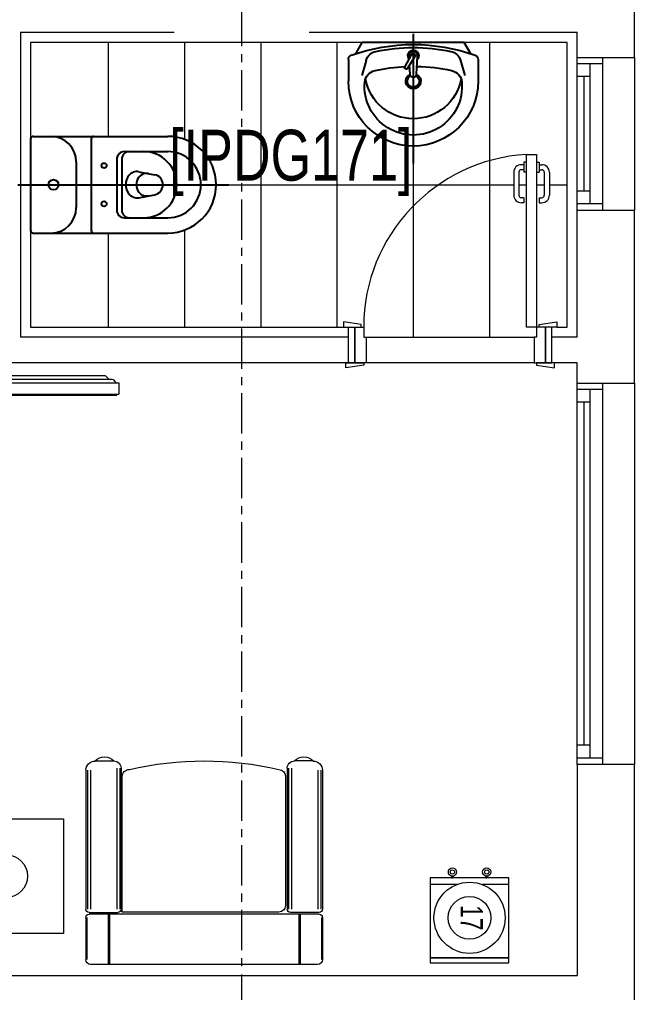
# Model space of a CAD drawing. Header units: millimetres. Extents: x 26027 to 581921, y 7230 to 233891.
# Drawn here: x 538075 to 540494, y 167103 to 170930 of the extents above; entities that cross this region are included whole.
import ezdxf

# ---------------------------------------------------------------- set-up
doc = ezdxf.new("R2010")
doc.units = ezdxf.units.MM
doc.header["$LTSCALE"] = 5
doc.linetypes.add('CENTER', pattern=[50.8, 31.75, -6.35, 6.35, -6.35])
doc.linetypes.add('HIDDEN2', pattern=[0.1875, 0.125, -0.0625])
for name, color, linetype, lineweight in [('72_EGR_BASE_TEXT', 7, 'Continuous', 5), ('Aluminum', 7, 'Continuous', 5), ('car', 250, 'Continuous', 5), ('LOADING', 163, 'Continuous', 5), ('Medical Equipment and Furniture', 163, 'Continuous', 0), ('Proj', 7, 'HIDDEN2', 5), ('SANIT', 250, 'Continuous', 5), ('Tiles', 252, 'Continuous', 5), ('Walls', 32, 'Continuous', 5)]:
    doc.layers.add(name, color=color, linetype=linetype, lineweight=lineweight)
for name, color, linetype in [('axes', 9, 'Continuous'), ('GE-ARCHITECTURAL_ELEMENTS', 8, 'Continuous'), ('GE-FURNITURE', 8, 'Continuous')]:
    doc.layers.add(name, color=color, linetype=linetype)
doc.layers.add('Wooden Joinery', color=7, linetype='Continuous', lineweight=5, true_color=0xffdcd1)
doc.styles.add('X3G_ENTITY_257CFD', font='swisscl.ttf', dxfattribs={"height": 200})
doc.styles.add('X3G_ENTITY_2587EA', font='swisscl.ttf', dxfattribs={"height": 200})

# ---------------------------------------------------------------- blocks, each defined once
blk = doc.blocks.new('DM15862C-P')
at = {"lineweight": 0}
for p, q in [((-0.3835, 0), (-0.3983, -0.0149)), ((0.3835, 0), (-0.3835, 0)), ((0.3835, 0), (0.3983, -0.0149)), ((-0.4367, -0.0287), (-0.4367, -0.0734)), ((0.4365, -0.0287), (-0.4367, -0.0287)), ((-0.4157, -0.0175), (-0.4256, -0.0287)), ((0.41, -0.0149), (-0.4099, -0.0149)), ((0.4157, -0.0175), (0.4254, -0.0287)), ((0.4365, -0.0287), (0.4365, -0.0734)), ((0.4365, -0.0734), (-0.4367, -0.0734)), ((-0.4291, -0.078), (-0.4291, -0.0734)), ((0.429, -0.078), (0.429, -0.0734)), ((0.429, -0.078), (-0.4291, -0.078))]:
    blk.add_line(p, q, dxfattribs=at)
for points in [[(-0.4099, -0.0149), (-0.4121, -0.0149), (-0.4141, -0.0158), (-0.4157, -0.0175)], [(0.4157, -0.0175), (0.4141, -0.0158), (0.4121, -0.0149), (0.41, -0.0149)]]:
    blk.add_open_spline(points, degree=3, dxfattribs=at)
blk = doc.blocks.new('WATER DISPENSER1')
at = {"layer": 'LOADING'}
for p, q in [((39.296, -0.3448), (39.1904, -0.3448)), ((39.5004, -0.3448), (39.3949, -0.3448))]:
    blk.add_line(p, q, dxfattribs=at)
blk.add_lwpolyline([(39.5004, -0.6333), (39.5004, -0.3183), (39.1904, -0.3183), (39.1904, -0.6333), (39.5004, -0.6333)], dxfattribs=at)
for points in [[(39.2749, -0.3183), (39.278, -0.3183), (39.278, -0.3118), (39.2749, -0.3118)], [(39.281, -0.3183), (39.278, -0.3183), (39.278, -0.3118), (39.281, -0.3118)], [(39.4098, -0.3183), (39.4129, -0.3183), (39.4129, -0.3118), (39.4098, -0.3118)], [(39.416, -0.3183), (39.4129, -0.3183), (39.4129, -0.3118), (39.416, -0.3118)], [(39.5004, -0.6333), (39.1904, -0.6333), (39.1904, -0.6529), (39.5004, -0.6529)]]:
    blk.add_lwpolyline(points, close=True, dxfattribs=at)
for centre, radius in [((39.278, -0.2956), 0.0161), ((39.278, -0.2956), 0.00834), ((39.4129, -0.2956), 0.0161), ((39.4129, -0.2956), 0.00834), ((39.3454, -0.4758), 0.14), ((39.3454, -0.4758), 0.084)]:
    blk.add_circle(centre, radius, dxfattribs=at)
blk = doc.blocks.new('single seat')
at = {"layer": 'LOADING'}
for p, q in [((-972742.2, -381703.1), (-972742.2, -382595.5)), ((-972558.1, -381684), (-972723.2, -381684)), ((-972558.1, -381687.4), (-972723.2, -381687.4)), ((-972544.8, -381697.3), (-972544.8, -382601.1)), ((-972538.5, -381697.3), (-972538.5, -381809.5)), ((-971978.9, -381684), (-972525.2, -381684)), ((-971978.9, -381689.9), (-972525.2, -381689.9)), ((-971978.9, -381701.7), (-972525.2, -381701.7)), ((-971942.2, -381720.6), (-971942.2, -381794)), ((-972544.8, -381772.1), (-972742.2, -381772.1)), ((-972544.8, -381774.6), (-972742.2, -381774.6)), ((-972544.8, -381777.1), (-972742.2, -381777.1)), ((-971971, -381805.1), (-972525.2, -381805.1)), ((-971971, -381816.9), (-972525.2, -381816.9)), ((-971971, -381822.8), (-972525.2, -381822.8)), ((-972536.4, -381854.9), (-972536.4, -382471.4)), ((-972001, -381829.5), (-972511, -381829.5)), ((-972536.4, -382471.4), (-972003.7, -382471.4)), ((-971971, -382475.4), (-972525.2, -382475.4)), ((-972538.5, -382600.9), (-972538.5, -382488.7)), ((-971971, -382481.3), (-972525.2, -382481.3)), ((-971971, -382493.1), (-972525.2, -382493.1)), ((-971942.2, -382577.6), (-971942.2, -382504.2)), ((-972544.8, -382521), (-972742.2, -382521)), ((-972544.8, -382523.6), (-972742.2, -382523.6)), ((-972544.8, -382526.1), (-972742.2, -382526.1)), ((-972558.1, -382610.8), (-972723.2, -382610.8)), ((-972558.1, -382614.2), (-972723.2, -382614.2)), ((-971978.9, -382596.4), (-972525.2, -382596.4)), ((-971978.9, -382608.3), (-972525.2, -382608.3)), ((-971978.9, -382614.2), (-972525.2, -382614.2))]:
    blk.add_line(p, q, dxfattribs=at)
for centre, radius, start, end in [((-972723.2, -381703.1), 19.1, 90, 180), ((-972558.1, -381697.3), 13.3, 0, 90), ((-972525.2, -381697.3), 13.3, 90, 180), ((-971978.9, -381720.6), 36.6, 0, 90), ((-971976, -381757.3), 49.9, 312.6462, 47.3538), ((-972525.2, -381809.5), 13.3, 180, 270), ((-971971, -381794), 28.8, 270, 0), ((-972511, -381854.9), 25.3, 90, 180), ((-972001, -381854.9), 25.3, 0, 90), ((-973252.2, -382149.1), 1310, 347.0217, 12.9783), ((-972525.2, -382488.7), 13.3, 90, 180), ((-972003.7, -382443.3), 28.1, 270, 0), ((-971971, -382504.2), 28.8, 0, 90), ((-971976, -382540.9), 49.9, 312.6462, 47.3538), ((-971978.9, -382577.6), 36.6, 270, 0), ((-972723.2, -382595.1), 19.1, 180, 270), ((-972558.1, -382600.9), 13.3, 270, 0), ((-972525.2, -382600.9), 13.3, 180, 270)]:
    blk.add_arc(centre, radius, start, end, dxfattribs=at)
blk = doc.blocks.new('WC manta')
at = {"layer": 'GE-FURNITURE'}
for p, q in [((-0.13, 0.18), (-0.13, -0.18)), ((-0.12, 0.19), (0.41, 0.19)), ((0.109, 0.18), (0.109, -0.18)), ((0.239, 0.13), (0.41, 0.13)), ((0.05, 0.09), (0.05, -0.09)), ((0.209, 0.1), (0.209, -0.1)), ((0.229, 0.1), (0.229, -0.1)), ((0.2955, 0.051), (0.3581, 0.0393)), ((-0.18, 0), (0.65, 0)), ((0.2955, -0.051), (0.3581, -0.0393)), ((0.239, -0.13), (0.41, -0.13)), ((-0.12, -0.19), (0.41, -0.19))]:
    blk.add_line(p, q, dxfattribs=at)
for centre, radius in [((0.159, 0.0752), 0.01), ((-0.04, 0), 0.02), ((0.159, -0.0753), 0.01)]:
    blk.add_circle(centre, radius, dxfattribs=at)
for centre, radius, start, end in [((-0.12, 0.18), 0.01, 90, 180), ((-0.05, 0.09), 0.1, 0, 90), ((0.119, 0.18), 0.01, 90, 180), ((0.41, 0), 0.19, 270, 90), ((0.239, 0.1), 0.03, 90, 180), ((0.259, 0.1), 0.03, 90, 180), ((0.3147, 0), 0.13, 270, 90), ((0.41, 0), 0.13, 270, 90), ((0.2882, 0.0117), 0.04, 79.4289, 141.525), ((0.3271, 0.0044), 0.04, 79.4289, 166.4176), ((0.3507, 0), 0.04, 280.5711, 79.4289), ((0.3029, 0), 0.0588, 141.525, 218.475), ((0.3454, 0), 0.0588, 166.4176, 193.5824), ((0.2882, -0.0117), 0.04, 218.475, 280.5711), ((0.3271, -0.0044), 0.04, 193.5824, 280.5711), ((-0.05, -0.09), 0.1, 270, 0), ((0.239, -0.1), 0.03, 180, 270), ((0.259, -0.1), 0.03, 180, 270), ((-0.12, -0.18), 0.01, 180, 270), ((0.119, -0.18), 0.01, 180, 270)]:
    blk.add_arc(centre, radius, start, end, dxfattribs=at)
blk = doc.blocks.new('lav-manta 60')
at = {"layer": 'GE-ARCHITECTURAL_ELEMENTS'}
for p, q in [((-0.2658, -0.0529), (-0.2358, 0)), ((-0.2358, 0), (0.2358, 0)), ((0, 0.04), (0, -0.56)), ((0.2658, -0.0529), (0.2358, 0)), ((-0.3, -0.0789), (-0.3, -0.18)), ((-0.2185, -0.0841), (-0.2383, -0.1537)), ((-0.015, -0.1473), (-0.0199, -0.064)), ((0.0274, -0.121), (-0.0078, -0.0673)), ((0.0389, -0.1142), (0.0087, -0.0575)), ((0.0191, -0.077), (0.0199, -0.064)), ((0.2185, -0.0841), (0.2383, -0.1537)), ((0.3, -0.0789), (0.3, -0.18)), ((0.015, -0.1473), (0.0174, -0.1057))]:
    blk.add_line(p, q, dxfattribs=at)
for centre, radius, start, end in [((0, -0.8557), 0.8457, 70.1771, 109.8229), ((-0.1608, -0.1006), 0.06, 101.8086, 164.0794), ((0, -0.8696), 0.8457, 78.1914, 101.8086), ((0, -0.0617), 0.025, 320.7474, 220.368), ((0, -0.0617), 0.02, 353.2671, 186.682), ((0.1608, -0.1006), 0.06, 15.9206, 78.1914), ((-0.28, -0.0789), 0.02, 109.8229, 180), ((0, -0.0617), 0.00966, 25.4127, 215.9577), ((0.28, -0.0789), 0.02, 0, 70.1771), ((-0.1645, -0.189), 0.06, 102.0883, 174.8142), ((0, -0.9572), 0.8457, 91.1572, 102.0883), ((0, -0.9572), 0.8457, 88.5486, 88.844), ((0.0332, -0.1176), 0.00666, 210.6852, 30.6852), ((0, -0.9572), 0.8457, 77.9117, 87.4274), ((0.1645, -0.189), 0.06, 5.1858, 77.9117), ((0, -0.18), 0.3, 180, 0), ((0, -0.1282), 0.2252, 190.6097, 349.3903), ((0, -0.18), 0.035, 115.3106, 64.6894), ((0, -0.18), 0.0275, 117.1496, 62.8504), ((0, -0.1473), 0.015, 180, 0), ((0, -0.2039), 0.2252, 174.8142, 5.1858)]:
    blk.add_arc(centre, radius, start, end, dxfattribs=at)

msp = doc.modelspace()

# ---------------------------------------------------------------- linework, layer by layer
at = {"layer": 'Aluminum'}
for p, q in [((540268.8, 170180.3, 0), (540268.8, 170780.3, 0)), ((540368.8, 170755.3, 0), (540268.8, 170755.3, 0)), ((540318.8, 170205.3, 0), (540318.8, 170755.3, 0)), ((540368.8, 170180.3, 0), (540368.8, 170780.3, 0)), ((540318.8, 170705.3, 0), (540268.8, 170705.3, 0)), ((540293.8, 170705.3, 0), (540293.8, 170255.3, 0)), ((540318.8, 170255.3, 0), (540268.8, 170255.3, 0)), ((540368.8, 170205.3, 0), (540268.8, 170205.3, 0)), ((540268.8, 168000.3, 0), (540268.8, 169500.3, 0)), ((540368.8, 168000.3, 0), (540368.8, 169500.3, 0)), ((540368.8, 169475.3, 0), (540268.8, 169475.3, 0)), ((540318.8, 168025.3, 0), (540318.8, 169475.3, 0)), ((540318.8, 169425.3, 0), (540268.8, 169425.3, 0)), ((540293.8, 169425.3, 0), (540293.8, 168075.3, 0)), ((540318.8, 168075.3, 0), (540268.8, 168075.3, 0)), ((540368.8, 168025.3, 0), (540268.8, 168025.3, 0))]:
    msp.add_line(p, q, dxfattribs=at)
at = {"layer": 'axes', "linetype": 'CENTER', "lineweight": 0}
msp.add_line((538948.8, 120279.6, 0), (538948.8, 205820.3, 0), dxfattribs=at)
at = {"layer": 'car'}
for p, q in [((539438.8, 169680.3, 0), (540098.8, 169680.3, 0)), ((540098.8, 169580.3, 0), (539438.8, 169580.3, 0))]:
    msp.add_line(p, q, dxfattribs=at)
at = {"layer": 'Medical Equipment and Furniture', "elevation": 0}
msp.add_lwpolyline([(538247.4, 167335.6), (537797.4, 167335.6), (537797.4, 167785.6), (538247.4, 167785.6)], close=True, dxfattribs=at)
at = {"layer": 'Medical Equipment and Furniture'}
msp.add_circle((538022.4, 167560.6, 0), 84, dxfattribs=at)
at = {"layer": 'Proj'}
for p, q in [((540493.8, 170780.3, 0), (540493.8, 170180.3, 0)), ((540493.8, 169500.3, 0), (540493.8, 168000.3, 0))]:
    msp.add_line(p, q, dxfattribs=at)
at = {"layer": 'Tiles'}
for p, q in [((538423.6, 170840.3, 0), (538423.6, 170470.3, 0)), ((538723.6, 170840.3, 0), (538723.6, 170458.7, 0)), ((539023.6, 170840.3, 0), (539023.6, 169720.3, 0)), ((539323.6, 170840.3, 0), (539323.6, 169720.3, 0)), ((539923.6, 170840.3, 0), (539923.6, 169680.3, 0)), ((539623.6, 170432.3, 0), (539623.6, 169680.3, 0)), ((538875.1, 170280.3, 0), (540018.8, 170280.3, 0)), ((540038.8, 170280.3, 0), (540068.8, 170280.3, 0)), ((540108.8, 170280.3, 0), (540138.8, 170280.3, 0)), ((540158.8, 170280.3, 0), (540228.8, 170280.3, 0)), ((538723.6, 170101.8, 0), (538723.6, 169720.3, 0)), ((538423.6, 170090.3, 0), (538423.6, 169720.3, 0))]:
    msp.add_line(p, q, dxfattribs=at)
at = {"layer": 'Tiles', "elevation": 0}
msp.add_lwpolyline([(540188.8, 169720.3), (540228.8, 169720.3), (540228.8, 170840.3), (538118.4, 170840.3), (538118.4, 169720.3), (539368.8, 169720.3)], dxfattribs=at)
at = {"layer": 'Walls'}
for p, q in [((540493.8, 170780.3, 0), (540493.8, 172265.3, 0)), ((538078.4, 170880.3, 0), (538078.4, 169680.3, 0)), ((538078.4, 170880.3, 0), (538683.8, 170880.3, 0)), ((539213.8, 170880.3, 0), (540268.8, 170880.3, 0)), ((540268.8, 170780.3, 0), (540268.8, 170880.3, 0)), ((540268.8, 170780.3, 0), (540493.8, 170780.3, 0)), ((540268.8, 169680.3, 0), (540268.8, 170180.3, 0)), ((540268.8, 170180.3, 0), (540493.8, 170180.3, 0)), ((540493.8, 169500.3, 0), (540493.8, 170180.3, 0)), ((539368.8, 169680.3, 0), (538078.4, 169680.3, 0)), ((539368.8, 169580.3, 0), (539368.8, 169680.3, 0)), ((540268.8, 169680.3, 0), (540168.8, 169680.3, 0)), ((540168.8, 169580.3, 0), (540168.8, 169680.3, 0)), ((539368.8, 169580.3, 0), (536688, 169580.3, 0)), ((540268.8, 169580.3, 0), (540168.8, 169580.3, 0)), ((540268.8, 169500.3, 0), (540268.8, 169580.3, 0)), ((540268.8, 169500.3, 0), (540493.8, 169500.3, 0)), ((540493.8, 168000.3, 0), (540268.8, 168000.3, 0)), ((540268.8, 168000.3, 0), (540268.8, 167170.3, 0)), ((540493.8, 166810.3, 0), (540493.8, 168000.3, 0)), ((533497.7, 167170.3, 0), (540268.8, 167170.3, 0))]:
    msp.add_line(p, q, dxfattribs=at)
at = {"layer": 'Wooden Joinery'}
for p, q in [((540068.8, 169720.3, 0), (540068.8, 170399.1, 0)), ((540068.8, 170399.1, 0), (540108.8, 170399.1, 0)), ((540108.8, 170399.1, 0), (540108.8, 169720.3, 0)), ((540058.8, 170369.1, 0), (540058.8, 170329.1, 0)), ((540068.8, 170369.1, 0), (540058.8, 170369.1, 0)), ((540108.8, 170369.1, 0), (540118.8, 170369.1, 0)), ((540118.8, 170369.1, 0), (540118.8, 170329.1, 0)), ((540018.8, 170329.1, 0), (540018.8, 170239.1, 0)), ((540038.8, 170329.1, 0), (540038.8, 170239.1, 0)), ((540058.8, 170359.1, 0), (540048.8, 170359.1, 0)), ((540058.8, 170339.1, 0), (540048.8, 170339.1, 0)), ((540068.8, 170329.1, 0), (540058.8, 170329.1, 0)), ((540108.8, 170329.1, 0), (540118.8, 170329.1, 0)), ((540118.8, 170359.1, 0), (540128.8, 170359.1, 0)), ((540118.8, 170339.1, 0), (540128.8, 170339.1, 0)), ((540138.8, 170329.1, 0), (540138.8, 170239.1, 0)), ((540158.8, 170329.1, 0), (540158.8, 170239.1, 0)), ((540058.8, 170229.1, 0), (540048.8, 170229.1, 0)), ((540058.8, 170209.1, 0), (540048.8, 170209.1, 0)), ((540058.8, 170229.1, 0), (540058.8, 170209.1, 0)), ((540118.8, 170229.1, 0), (540128.8, 170229.1, 0)), ((540118.8, 170229.1, 0), (540118.8, 170209.1, 0)), ((540118.8, 170209.1, 0), (540128.8, 170209.1, 0)), ((539418.8, 169730.3, 0), (539348.8, 169740.3, 0)), ((539348.8, 169740.3, 0), (539348.8, 169720.3, 0)), ((539348.8, 169720.3, 0), (539418.8, 169720.3, 0)), ((539368.8, 169580.3, 0), (539368.8, 169720.3, 0)), ((539368.8, 169720.3, 0), (539393.8, 169720.3, 0)), ((539393.8, 169720.3, 0), (539428.8, 169720.3, 0)), ((539393.8, 169580.3, 0), (539393.8, 169720.3, 0)), ((539393.8, 169720.3, 0), (539393.8, 169580.3, 0)), ((539418.8, 169720.3, 0), (539418.8, 169730.3, 0)), ((539428.8, 169720.3, 0), (539428.8, 169680.3, 0)), ((540108.8, 169720.3, 0), (540068.8, 169720.3, 0)), ((540143.8, 169720.3, 0), (540108.8, 169720.3, 0)), ((540108.8, 169720.3, 0), (540108.8, 169680.3, 0)), ((540118.8, 169730.3, 0), (540188.8, 169740.3, 0)), ((540118.8, 169720.3, 0), (540118.8, 169730.3, 0)), ((540188.8, 169720.3, 0), (540118.8, 169720.3, 0)), ((540143.8, 169580.3, 0), (540143.8, 169720.3, 0)), ((540143.8, 169720.3, 0), (540143.8, 169580.3, 0)), ((540168.8, 169720.3, 0), (540143.8, 169720.3, 0)), ((540168.8, 169580.3, 0), (540168.8, 169720.3, 0)), ((540188.8, 169740.3, 0), (540188.8, 169720.3, 0)), ((539428.8, 169680.3, 0), (539438.8, 169680.3, 0)), ((539438.8, 169680.3, 0), (539438.8, 169580.3, 0)), ((540108.8, 169680.3, 0), (540098.8, 169680.3, 0)), ((540098.8, 169680.3, 0), (540098.8, 169580.3, 0)), ((539358.8, 169560.3, 0), (539358.8, 169580.3, 0)), ((539358.8, 169580.3, 0), (539428.8, 169580.3, 0)), ((539428.8, 169570.3, 0), (539358.8, 169560.3, 0)), ((539393.8, 169580.3, 0), (539368.8, 169580.3, 0)), ((539438.8, 169580.3, 0), (539393.8, 169580.3, 0)), ((539428.8, 169580.3, 0), (539428.8, 169570.3, 0)), ((540098.8, 169580.3, 0), (540143.8, 169580.3, 0)), ((540108.8, 169580.3, 0), (540108.8, 169570.3, 0)), ((540178.8, 169580.3, 0), (540108.8, 169580.3, 0)), ((540108.8, 169570.3, 0), (540178.8, 169560.3, 0)), ((540143.8, 169580.3, 0), (540168.8, 169580.3, 0)), ((540178.8, 169560.3, 0), (540178.8, 169580.3, 0))]:
    msp.add_line(p, q, dxfattribs=at)
for centre, radius, start, end in [((540108.8, 169720.3, 0), 680, 93.3723, 180), ((540048.8, 170329.1, 0), 30, 90, 180), ((540048.8, 170329.1, 0), 10, 90, 180), ((540128.8, 170329.1, 0), 30, 0, 90), ((540128.8, 170329.1, 0), 10, 0, 90), ((540048.8, 170239.1, 0), 30, 180, 270), ((540048.8, 170239.1, 0), 10, 180, 270), ((540128.8, 170239.1, 0), 10, 270, 0), ((540128.8, 170239.1, 0), 30, 270, 0)]:
    msp.add_arc(centre, radius, start, end, dxfattribs=at)

# ---------------------------------------------------------------- block references
at = {"layer": 'Medical Equipment and Furniture', "yscale": 1000, "zscale": 1000}
for name, p, xscale in [('DM15862C-P', (538028.4, 169530.3, 0), -1000), ('WATER DISPENSER1', (500499.6, 167872.6, 0), 1000)]:
    msp.add_blockref(name, p, dxfattribs=dict(at, xscale=xscale))
at = {"layer": 'Medical Equipment and Furniture', "xscale": -1, "rotation": 270}
msp.add_blockref('single seat', (920950.3, 1139955.8, 0), dxfattribs=at)
at = {"layer": 'SANIT'}
for name, p, xscale, yscale, zscale in [('lav-manta 60', (539623.6, 170840.3, 0), -850.0000000001897, 850.0000000001897, 850.0000000001897), ('WC manta', (538248.4, 170280.3, 0), 999.9999999999995, 999.9999999999995, 999.9999999999995)]:
    msp.add_blockref(name, p, dxfattribs=dict(at, xscale=xscale, yscale=yscale, zscale=zscale))

# ---------------------------------------------------------------- texts
at = {"layer": '72_EGR_BASE_TEXT', "insert": (539142.1, 170496.3, 0), "char_height": 200, "attachment_point": 2, "style": 'X3G_ENTITY_2587EA'}
msp.add_mtext('[IPDG171]', dxfattribs=at)
at = {"layer": 'Medical Equipment and Furniture', "insert": (539897.3, 167397, 0), "char_height": 87.47, "attachment_point": 2, "rotation": 270, "style": 'X3G_ENTITY_257CFD'}
msp.add_mtext('17', dxfattribs=at)

doc.saveas('drawing.dxf')
